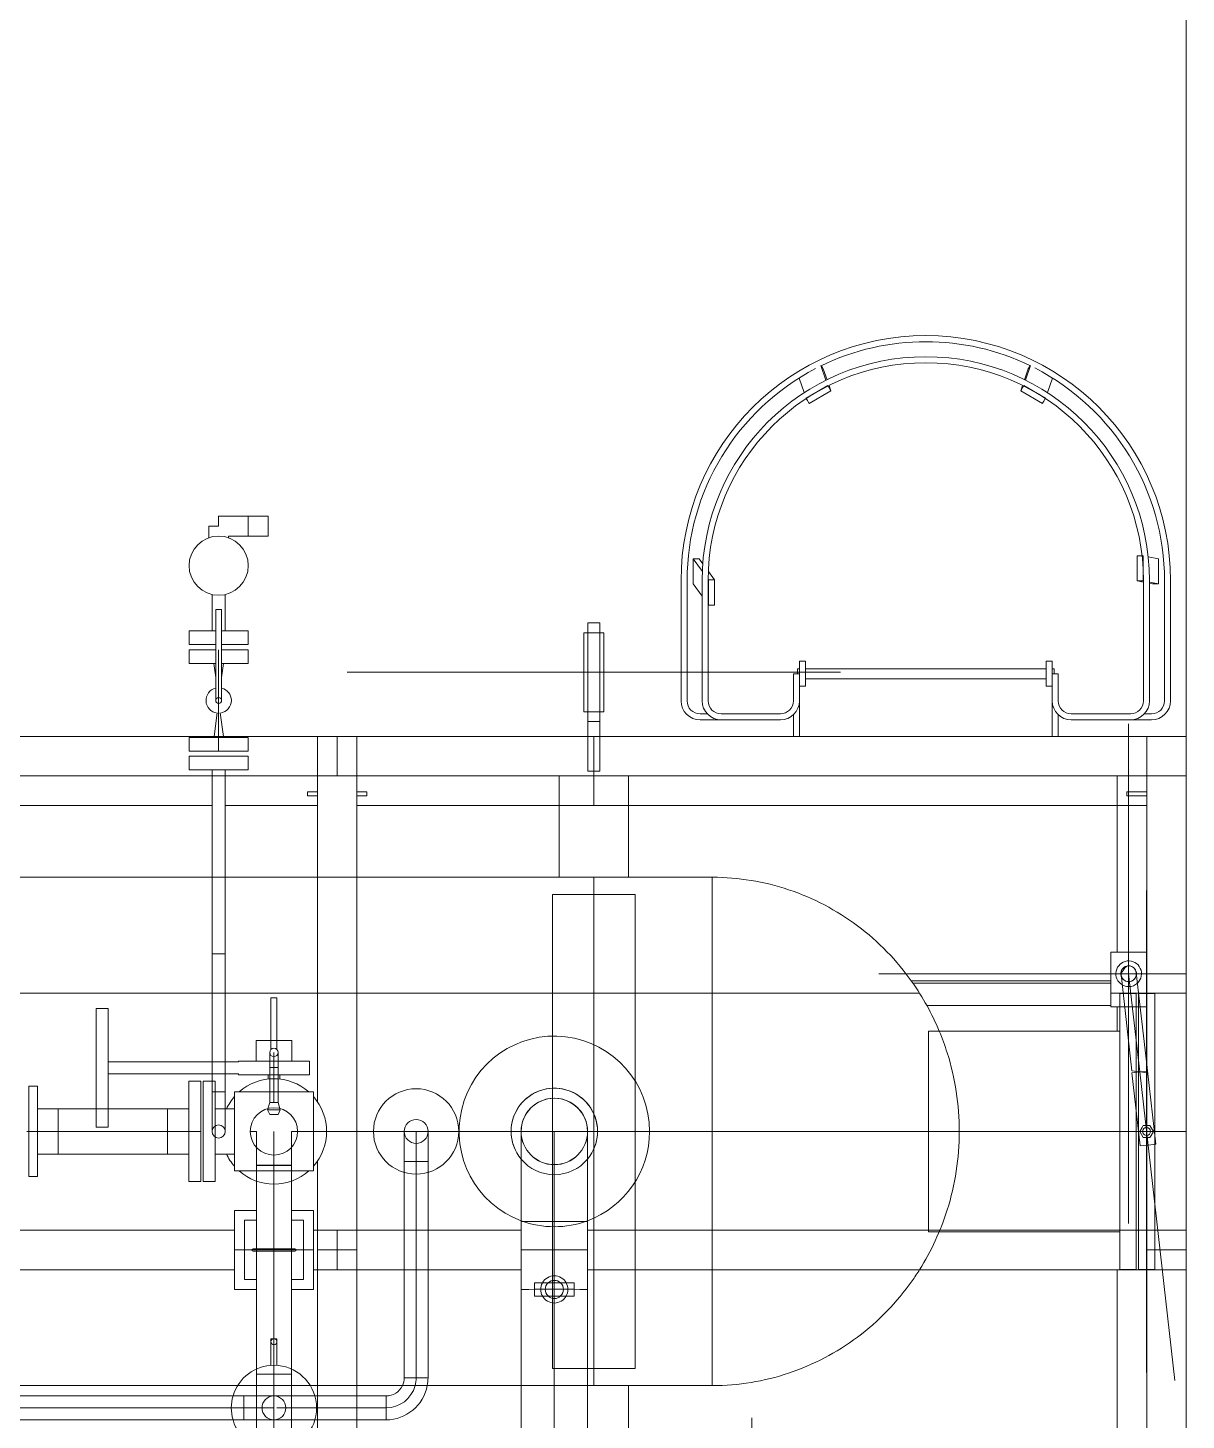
# Model space of a CAD drawing. Header units: inches. Extents: x -1128 to 651, y 96 to 845.
# Drawn here: x -1026.651 to -1024.003, y 708.244 to 711.425 of the extents above; entities that cross this region are included whole.
import ezdxf

# ---------------------------------------------------------------- set-up
doc = ezdxf.new("R2010")
doc.units = ezdxf.units.IN
doc.header["$MEASUREMENT"] = 0
doc.layers.add('EQUIPMENT LAYOUT-EMBED 1_DWG$0$Default', color=7, linetype='Continuous')
doc.layers.add('EQUIPMENT LAYOUT-EMBED 1_DWG$0$DwgTemplate', color=7, linetype='Continuous')
doc.layers.add('Layout', color=6, linetype='Continuous', lineweight=18)

# ---------------------------------------------------------------- blocks, each defined once
blk = doc.blocks.new('A$C55974CAD')
at = {"layer": 'EQUIPMENT LAYOUT-EMBED 1_DWG$0$Default', "color": 7, "lineweight": 0}
for p, q in [((34.6151, 2.3754), (34.6151, 2.5246)), ((34.6151, 2.5246), (34.65, 2.5246)), ((34.65, 2.3754), (34.65, 2.5246)), ((33.8, 2.4667), (33.7, 2.4667)), ((33.7, 2.4333), (33.8, 2.4333)), ((33.8, 2.45), (33.8, 2.4667)), ((34.15, 2.4667), (33.8, 2.4667)), ((33.8, 2.4333), (33.8, 2.45)), ((34.15, 2.4333), (33.8, 2.4333)), ((34.15, 2.4333), (34.15, 2.4667)), ((34.15, 2.4667), (34.2693, 2.4667)), ((34.15, 2.4333), (34.2693, 2.4333)), ((34.2693, 2.4667), (34.6, 2.4667)), ((34.2693, 2.4333), (34.6, 2.4333)), ((34.6, 2.4667), (34.6151, 2.4667)), ((34.6, 2.4333), (34.6151, 2.4333)), ((34.6151, 2.3754), (34.65, 2.3754)), ((33.446, 0.6527), (33.7, 0.6527)), ((33.446, 0.6527), (33.446, 0.1678)), ((33.7, 0.6527), (33.954, 0.6527)), ((33.954, 0.6527), (33.954, 0.6253)), ((33.954, 0.6253), (33.954, 0.1678)), ((33.3507, 0.1678), (33.45, 0.1678)), ((33.3507, 0.1678), (33.3507, 0.1265)), ((33.45, 0.1678), (33.7, 0.1678)), ((33.7, 0.1678), (34.0154, 0.1678)), ((34.0154, 0.1678), (34.0492, 0.1678)), ((34.0492, 0.1678), (34.0492, 0.1265)), ((33.3507, 0.1265), (33.45, 0.1265)), ((33.45, 0.1265), (33.7, 0.1265)), ((33.7, 0.1265), (33.7534, 0.1265)), ((33.7534, 0.1265), (33.8498, 0.1265)), ((33.8498, 0.1265), (33.8519, 0.1265)), ((33.8519, 0.1265), (34.0492, 0.1265))]:
    blk.add_line(p, q, dxfattribs=at)
for centre, radius in [((33.7, 2.45), 0.0167), ((33.7, 1.95), 0.108), ((33.7, 1.95), 0.0302)]:
    blk.add_circle(centre, radius, dxfattribs=at)
at = {"layer": 'EQUIPMENT LAYOUT-EMBED 1_DWG$0$DwgTemplate', "color": 9, "lineweight": 0}
for p, q in [((34.05, 5.6249), (34.05, 0.6751)), ((33.4, 2.21), (33.4, 2.41)), ((33.4, 2.1), (33.4, 2.2)), ((33.45, 2.15), (33.35, 2.15)), ((34.7, 2.15), (34.6, 2.15)), ((33.4, 1.5158), (33.4, 1.6841)), ((34.3435, 1.5), (33.0565, 1.5)), ((34.7, 1.5), (34.525, 1.5)), ((34.05, 0.1906), (34.05, 0.1006)), ((33.4, 0), (33.4, 0.1)), ((34.05, 0.1), (34.05, 0))]:
    blk.add_line(p, q, dxfattribs=at)
at = {"layer": 'EQUIPMENT LAYOUT-EMBED 1_DWG$0$DwgTemplate', "color": 1, "lineweight": 0}
for p, q in [((34.6, 5.275), (34.6, 0)), ((33.35, 2.41), (33.35, 3.4064)), ((33.45, 2.41), (33.45, 3.4064)), ((34.525, 3.1333), (34.525, 2.4667)), ((33.7, 2.9354), (33.7, 2.931)), ((34.525, 2.4333), (34.525, 2.2)), ((33.7, 2.371), (33.7, 2.3544)), ((33.7, 2.2655), (33.7, 0.7103)), ((34.55, 2.225), (34.55, 2.2)), ((34.56, 2.225), (34.55, 2.225)), ((34.56, 2.2), (34.56, 2.225)), ((33.6246, 2.2), (32.4754, 2.2)), ((33.35, 1.6841), (33.35, 2.21)), ((33.45, 1.6841), (33.45, 2.21)), ((34.7, 2.2), (33.7754, 2.2)), ((34.8625, 2.125), (34.8625, 1.525)), ((34.7, 2.1), (32.254, 2.1)), ((34.525, 2.1), (34.525, 0.1)), ((34.55, 2.1), (34.55, 2.075)), ((34.56, 2.075), (34.56, 2.1)), ((34.8625, 1.525), (34.8625, 2.115)), ((34.55, 2.075), (34.56, 2.075)), ((34.6, 1.5875), (34.3435, 1.5875)), ((33.35, 0), (33.35, 1.5158)), ((33.45, 0), (33.45, 1.5158)), ((34.8625, 1.525), (34.8625, 1.515)), ((34.8625, 1.515), (34.8625, 1.525)), ((34.8625, 1.485), (34.8625, 1.475)), ((34.8625, 1.475), (34.8625, 1.485)), ((34.8625, 1.475), (34.8625, 1.279)), ((34.8625, 1.279), (34.8625, 1.475)), ((33.0565, 1.4125), (32.7245, 1.4125)), ((34.6, 1.4125), (34.3435, 1.4125)), ((34.8625, 1.279), (34.8625, 1.2638)), ((34.8625, 1.2638), (34.8625, 1.279)), ((34.7, 1.2653), (34.7, 0)), ((34.8625, 1.2638), (34.8625, 1.2257)), ((34.8625, 1.2257), (34.8625, 1.2638)), ((34.8625, 1.2257), (34.8625, 1.2105)), ((34.8625, 1.2105), (34.8625, 1.2257)), ((34.8625, 1.2105), (34.8625, 0.9844)), ((34.8625, 0.9844), (34.8625, 1.2105)), ((32.35, 1.1), (32.975, 1.1)), ((34.8625, 0.9844), (34.8625, 0.875)), ((34.8625, 0.885), (34.8625, 0.9844)), ((34.0992, 0.7781), (34.0992, 0.7656)), ((34.0992, 0.1651), (34.0992, 0.7656)), ((33.7, 0.721), (33.7, 0.7103)), ((33.7, 0.7103), (33.7, 0.1)), ((34.0755, 0.1906), (34.0755, 0.692)), ((34.0815, 0.6963), (34.0815, 0.1906)), ((34.0185, 0.6565), (34.0185, 0.1906)), ((33.35, 0.175), (32.7245, 0.175)), ((33.4792, 0.1456), (33.4667, 0.1456)), ((33.4792, 0.1456), (34.1192, 0.1456)), ((33.8508, 0.1174), (34.0992, 0.1456)), ((34.0154, 0.175), (33.954, 0.175)), ((34.0992, 0.126), (34.0992, 0.1651)), ((34.1192, 0.1456), (34.55, 0.1456)), ((34.6, 0.175), (34.1542, 0.175)), ((34.55, 0.15), (34.55, 0.1)), ((34.56, 0.15), (34.55, 0.15)), ((34.55, 0.1456), (34.56, 0.1456)), ((34.56, 0.1), (34.56, 0.15)), ((34.56, 0.1456), (34.6, 0.1456)), ((34.6, 0.1456), (34.7, 0.1456)), ((34.7, 0.1456), (34.7192, 0.1456)), ((34.7317, 0.1456), (34.7192, 0.1456)), ((33.0694, 0.0287), (33.8508, 0.1174)), ((34.0992, 0.1), (34.0992, 0.126)), ((34.7, 0.1), (32.1, 0.1)), ((33.35, 0.1003), (33.09, 0.1003)), ((33.45, 0.1003), (33.35, 0.1003)), ((34.31, 0.1003), (33.45, 0.1003)), ((33.7, 0.1), (33.7, 0)), ((34.0755, 0.1), (34.0755, 0.1006)), ((34.0815, 0.1006), (34.0815, 0.1)), ((34.0992, 0), (34.0992, 0.1)), ((34.7, 0.1), (34.7, 0))]:
    blk.add_line(p, q, dxfattribs=at)
at = {"layer": 'EQUIPMENT LAYOUT-EMBED 1_DWG$0$DwgTemplate', "color": 54, "lineweight": 0}
for p, q in [((34.7, 1.2653), (34.7, 5.275)), ((34.7902, 1.279), (35.095, 1.279)), ((35.095, 1.2638), (34.7902, 1.2638)), ((35.0549, 1.2257), (35.0861, 1.2485)), ((35.1495, 1.2485), (35.0861, 1.2485)), ((35.1176, 1.2252), (35.1495, 1.2485)), ((35.1495, 1.2333), (35.1495, 1.2485)), ((34.7419, 1.1774), (34.7419, 1.2308)), ((34.7571, 1.2308), (34.7571, 1.2126)), ((34.7902, 1.2257), (35.095, 1.2257)), ((35.095, 1.2105), (34.7902, 1.2105)), ((35.0328, 1.2096), (35.034, 1.2105)), ((35.0963, 1.2096), (35.0328, 1.2096)), ((35.0328, 1.2096), (35.0328, 1.1944)), ((35.0961, 1.2096), (35.0973, 1.2104)), ((35.0963, 1.1944), (35.1176, 1.21)), ((35.0963, 1.1944), (35.0963, 1.2096)), ((35.1369, 1.2241), (35.1495, 1.2333)), ((34.7419, 1.0276), (34.7419, 1.1774)), ((34.7571, 1.1774), (34.7571, 1.0276)), ((35.0328, 1.1944), (35.0963, 1.1944)), ((34.7, 0.9946), (34.755, 0.9946)), ((34.7902, 0.9946), (34.8587, 0.9946)), ((34.8587, 0.9946), (34.8587, 0.9793)), ((34.7, 0.9793), (34.7902, 0.9793)), ((34.827, 0.9793), (34.7902, 0.9793)), ((34.827, 0.9793), (34.827, 0.9641)), ((34.8905, 0.9793), (34.827, 0.9793)), ((34.827, 0.9641), (34.8905, 0.9641)), ((34.846, 0.3545), (34.846, 0.9641)), ((34.8587, 0.9844), (34.8714, 0.9844)), ((34.8714, 0.9793), (34.8714, 0.9844)), ((34.8714, 0.3545), (34.8714, 0.9641)), ((34.8905, 0.9641), (34.8905, 0.9793)), ((35.5564, 0.9624), (35.5432, 0.9547)), ((35.5432, 0.9547), (35.5558, 0.933)), ((35.5433, 0.9547), (35.5432, 0.9547)), ((35.5432, 0.9547), (35.575, 0.8997)), ((35.5556, 0.9619), (35.5505, 0.9589)), ((35.5882, 0.9074), (35.5564, 0.9624)), ((35.5704, 0.9671), (35.6075, 0.9798)), ((35.6018, 0.9121), (35.6391, 0.9248)), ((35.6032, 0.9094), (35.631, 0.9188)), ((35.631, 0.9188), (35.6387, 0.9234)), ((35.575, 0.8997), (35.5882, 0.9074)), ((35.5751, 0.8998), (35.5886, 0.9044)), ((35.5751, 0.8998), (35.5809, 0.9032)), ((35.5751, 0.8998), (35.5751, 0.8998)), ((35.575, 0.4188), (35.5432, 0.3638)), ((35.5564, 0.3562), (35.5882, 0.4112)), ((35.5748, 0.4188), (35.5614, 0.3952)), ((35.5748, 0.4188), (35.575, 0.4188)), ((35.575, 0.4188), (35.5748, 0.4188)), ((35.5882, 0.4112), (35.575, 0.4188)), ((35.575, 0.4188), (35.5886, 0.4141)), ((35.5874, 0.4117), (35.5823, 0.4146)), ((35.6019, 0.4066), (35.6389, 0.394)), ((35.6032, 0.4092), (35.6307, 0.3998)), ((35.6387, 0.3952), (35.6307, 0.3998)), ((34.827, 0.3545), (34.827, 0.3392)), ((34.8905, 0.3545), (34.827, 0.3545)), ((34.8905, 0.3392), (34.8905, 0.3545)), ((35.5432, 0.3638), (35.5564, 0.3562)), ((35.5434, 0.3637), (35.5491, 0.3604)), ((35.5434, 0.3637), (35.5434, 0.3637)), ((34.7, 0.3392), (34.7902, 0.3392)), ((34.7, 0.324), (34.755, 0.324)), ((34.7902, 0.3392), (34.827, 0.3392)), ((34.8587, 0.324), (34.7902, 0.324)), ((34.827, 0.3392), (34.8905, 0.3392)), ((34.8587, 0.3392), (34.8587, 0.324)), ((34.8587, 0.3342), (34.8714, 0.3342)), ((34.8714, 0.3342), (34.8714, 0.3392)), ((35.5704, 0.3514), (35.6075, 0.3388)), ((34.7419, 0.1411), (34.7419, 0.291)), ((34.7571, 0.291), (34.7571, 0.1411)), ((34.7419, 0.0878), (34.7419, 0.1411)), ((34.7571, 0.1059), (34.7571, 0.0878)), ((34.7902, 0.1081), (35.095, 0.1081)), ((35.0937, 0.1242), (35.0905, 0.1081)), ((35.0937, 0.109), (35.0935, 0.1081)), ((35.1572, 0.1242), (35.0937, 0.1242)), ((35.0937, 0.1242), (35.0937, 0.1089)), ((35.0937, 0.1242), (35.0937, 0.1242)), ((35.1059, 0.1242), (35.0937, 0.1242)), ((35.0937, 0.1089), (35.1572, 0.1089)), ((35.1572, 0.1089), (35.1572, 0.1242)), ((35.095, 0.0929), (34.7902, 0.0929)), ((35.0876, 0.0929), (35.0861, 0.0852)), ((35.0905, 0.0929), (35.0861, 0.07)), ((35.0861, 0.0852), (35.0861, 0.07)), ((35.1546, 0.096), (35.1496, 0.07)), ((34.7902, 0.0548), (35.095, 0.0548)), ((35.095, 0.0395), (34.7902, 0.0395)), ((35.0861, 0.07), (35.1496, 0.07)), ((32.1, 0), (34.7, 0))]:
    blk.add_line(p, q, dxfattribs=at)
at = {"layer": 'EQUIPMENT LAYOUT-EMBED 1_DWG$0$DwgTemplate', "color": 5, "lineweight": 0}
for p, q in [((33.0565, 2.402), (33.0565, 3.5428)), ((34.3435, 2.4667), (34.3435, 3.1333)), ((34.9324, 2.5246), (34.9324, 2.4575)), ((34.9674, 2.5246), (34.9324, 2.5246)), ((34.9674, 2.5246), (34.9674, 2.4575)), ((33.7, 2.4894), (33.573, 2.4894)), ((33.573, 2.4592), (33.573, 2.4894)), ((33.827, 2.4894), (33.7, 2.4894)), ((33.827, 2.4592), (33.827, 2.4894)), ((35.2032, 2.475), (35.2324, 2.475)), ((35.2324, 2.45), (35.2324, 2.475)), ((33.7, 2.4592), (33.573, 2.4592)), ((33.6428, 2.41), (33.6428, 2.4592)), ((33.827, 2.4592), (33.7, 2.4592)), ((33.7571, 2.41), (33.7571, 2.4592)), ((34.2693, 2.4667), (34.6, 2.4667)), ((34.2693, 2.4333), (34.6, 2.4333)), ((34.3435, 2.2), (34.3435, 2.4333)), ((34.9324, 2.4425), (34.9324, 2.3754)), ((35.0593, 2.4667), (34.9674, 2.4667)), ((34.9674, 2.4425), (34.9674, 2.3754)), ((35.0593, 2.4333), (34.9674, 2.4333)), ((35.2574, 2.45), (35.2324, 2.45)), ((35.2574, 2.375), (35.2574, 2.45)), ((33.6, 2.41), (33.8, 2.41)), ((33.6, 2.41), (33.6, 2.21)), ((33.8, 2.21), (33.8, 2.41)), ((35.2032, 2.425), (35.2074, 2.425)), ((35.2074, 2.375), (35.2074, 2.425)), ((34.9674, 2.3754), (34.9324, 2.3754)), ((35.2074, 2.375), (35.2074, 2.325)), ((35.2574, 2.375), (35.2074, 2.375)), ((35.2574, 2.325), (35.2574, 2.375)), ((35.2074, 2.325), (35.2574, 2.325)), ((33.0565, 2.2), (33.0565, 2.218)), ((33.8, 2.21), (33.6, 2.21)), ((33.0565, 1.6841), (33.0565, 2.1)), ((34.3435, 1.2), (34.3435, 2.1)), ((33.2833, 1.65), (33.2833, 1.6)), ((33.3166, 1.65), (33.2833, 1.65)), ((33.3166, 1.65), (33.3166, 1.6)), ((33.2833, 1.6), (33.2833, 1.55)), ((33.3166, 1.6), (33.3166, 1.55)), ((33.0565, 1.2), (33.0565, 1.5158)), ((33.3166, 1.55), (33.2833, 1.55)), ((34.9625, 1.525), (34.7625, 1.525)), ((34.7625, 1.525), (34.9625, 1.525)), ((34.7625, 1.515), (34.7625, 1.525)), ((34.9625, 1.515), (34.9625, 1.525)), ((34.8625, 1.515), (34.7, 1.515)), ((34.7, 1.515), (34.8625, 1.515)), ((34.7, 1.485), (34.8625, 1.485)), ((34.7, 1.485), (34.8625, 1.485)), ((34.7625, 1.475), (34.7625, 1.485)), ((34.8625, 1.515), (34.8625, 1.485)), ((34.8625, 1.485), (34.8625, 1.515)), ((34.9875, 1.515), (34.8625, 1.515)), ((34.9875, 1.515), (34.8625, 1.515)), ((34.8625, 1.485), (34.9875, 1.485)), ((34.9875, 1.485), (34.8625, 1.485)), ((34.9625, 1.475), (34.9625, 1.485)), ((34.9875, 1.515), (34.9875, 1.485)), ((34.7625, 1.475), (34.9625, 1.475)), ((34.7625, 1.475), (34.9625, 1.475)), ((33.35, 1.2), (33.0565, 1.2)), ((33.35, 1.2), (33.0565, 1.2)), ((34.3435, 1.2), (33.45, 1.2)), ((34.3435, 1.2), (33.45, 1.2)), ((34.0154, 0.1906), (34.0154, 0.1557)), ((34.0154, 0.1906), (34.1542, 0.1906)), ((34.1542, 0.1906), (34.1542, 0.1006)), ((33.8531, 0.1373), (34.0971, 0.165)), ((33.7048, 0.121), (33.45, 0.121)), ((33.8486, 0.1373), (33.6633, 0.1163)), ((33.6633, 0.1163), (33.6652, 0.1)), ((33.7, 0.1176), (33.685, 0.109)), ((33.685, 0.109), (33.685, 0.1089)), ((33.7102, 0.1117), (33.7, 0.1176)), ((33.8486, 0.1373), (33.8508, 0.1174)), ((33.8512, 0.121), (33.8504, 0.121)), ((33.8531, 0.1373), (33.8508, 0.1174)), ((33.8508, 0.1174), (33.8528, 0.1)), ((34.1014, 0.1263), (33.8698, 0.1)), ((34.0154, 0.1165), (34.0154, 0.1006)), ((34.0154, 0.1006), (34.1542, 0.1006)), ((34.0492, 0.1), (34.0492, 0.1006))]:
    blk.add_line(p, q, dxfattribs=at)
at = {"layer": 'EQUIPMENT LAYOUT-EMBED 1_DWG$0$DwgTemplate', "color": 7, "lineweight": 0}
for p, q in [((32.9698, 3.5111), (32.9698, 2.3862)), ((33, 2.3862), (33, 3.5111)), ((33.0302, 3.5111), (33.0302, 2.3862)), ((33.8143, 2.931), (33.5857, 2.931)), ((33.5857, 2.9087), (33.5857, 2.931)), ((33.7, 2.931), (33.7, 2.8563)), ((33.8143, 2.9087), (33.8143, 2.931)), ((33.8143, 2.9087), (33.5857, 2.9087)), ((33.6428, 2.8563), (33.6428, 2.9087)), ((33.7571, 2.8563), (33.7571, 2.9087)), ((33.7571, 2.8563), (33.6428, 2.8563)), ((33.7571, 2.8563), (33.6428, 2.8563)), ((33.6428, 2.8563), (33.6428, 2.5794)), ((33.7, 2.5794), (33.7, 2.8563)), ((33.7571, 2.8563), (33.7571, 2.5794)), ((33.711, 2.76), (33.7571, 2.76)), ((33.711, 2.76), (33.711, 2.73)), ((33.7571, 2.76), (34.011, 2.76)), ((34.011, 2.76), (34.011, 2.73)), ((33.711, 2.73), (33.7571, 2.73)), ((33.7571, 2.73), (34.011, 2.73)), ((33.846, 2.73), (33.846, 2.4)), ((33.876, 2.73), (33.876, 2.4)), ((33.7571, 2.5794), (33.6428, 2.5794)), ((33.6428, 2.5794), (33.7, 2.5794)), ((33.6428, 2.5794), (33.6428, 2.5256)), ((33.7, 2.4954), (33.7, 2.5794)), ((33.7, 2.5794), (33.7571, 2.5794)), ((33.7571, 2.5794), (33.7571, 2.5256)), ((33.573, 2.5256), (33.7, 2.5256)), ((33.573, 2.5256), (33.573, 2.4954)), ((33.7, 2.5256), (33.827, 2.5256)), ((33.827, 2.5256), (33.827, 2.4954)), ((34.6151, 2.3754), (34.6151, 2.5246)), ((34.6151, 2.5246), (34.65, 2.5246)), ((34.65, 2.3754), (34.65, 2.5246)), ((34.6627, 2.5246), (34.6627, 2.45)), ((34.6976, 2.5246), (34.6627, 2.5246)), ((34.6976, 2.5246), (34.6976, 2.45)), ((34.8848, 2.4575), (34.8848, 2.5246)), ((34.8848, 2.5246), (34.9197, 2.5246)), ((34.9197, 2.4575), (34.9197, 2.5246)), ((33.573, 2.4954), (33.7, 2.4954)), ((33.7, 2.4954), (33.827, 2.4954)), ((33.8, 2.4667), (33.7, 2.4667)), ((33.7, 2.4333), (33.8, 2.4333)), ((33.8, 2.45), (33.8, 2.4667)), ((34.15, 2.4667), (33.8, 2.4667)), ((33.8, 2.4333), (33.8, 2.45)), ((34.15, 2.4333), (33.8, 2.4333)), ((34.15, 2.4333), (34.15, 2.4667)), ((34.15, 2.4667), (34.2693, 2.4667)), ((34.15, 2.4333), (34.2693, 2.4333)), ((34.3435, 2.4333), (34.3435, 2.4667)), ((34.6, 2.4667), (34.6151, 2.4667)), ((34.6, 2.4333), (34.6151, 2.4333)), ((34.6627, 2.45), (34.7, 2.45)), ((34.6627, 2.45), (34.6627, 2.3754)), ((34.7, 2.4618), (34.6976, 2.4621)), ((34.6976, 2.45), (34.6976, 2.3754)), ((34.7, 2.4381), (34.6976, 2.4378)), ((34.7594, 2.4541), (34.7, 2.4618)), ((34.7, 2.45), (34.9197, 2.45)), ((34.7594, 2.4458), (34.7, 2.4381)), ((35.0212, 2.4575), (34.7912, 2.4575)), ((35.0212, 2.4425), (34.7912, 2.4425)), ((34.8489, 2.4575), (34.8848, 2.4621)), ((34.8489, 2.4425), (34.8848, 2.4378)), ((34.8848, 2.3754), (34.8848, 2.4425)), ((34.9197, 2.3754), (34.9197, 2.4425)), ((35.0212, 2.4575), (35.0212, 2.45)), ((35.0212, 2.45), (35.0212, 2.4425)), ((33.0565, 2.218), (33.0565, 2.402)), ((33.8437, 2.4), (33.8437, 2.3206)), ((33.846, 2.4), (33.8437, 2.4)), ((33.8782, 2.4), (33.876, 2.4)), ((33.8782, 2.4), (33.8782, 2.3206)), ((32.9698, 2.3862), (33.0302, 2.3862)), ((32.9698, 2.31), (32.9698, 2.3862)), ((33.0302, 2.3862), (32.9698, 2.3862)), ((33, 2.3862), (33, 2.3862)), ((33, 2.3862), (33, 2.3862)), ((33, 2.31), (33, 2.3862)), ((33.0302, 2.3862), (33.0302, 2.31)), ((34.6151, 2.3754), (34.65, 2.3754)), ((34.6976, 2.3754), (34.6627, 2.3754)), ((34.8848, 2.3754), (34.9197, 2.3754)), ((33.0858, 2.3544), (32.9142, 2.3544)), ((33.0858, 2.3544), (33.0858, 2.31)), ((33.0858, 2.2655), (33.0858, 2.3544)), ((33.0984, 2.3544), (33.0858, 2.3544)), ((33.397, 2.3544), (33.0984, 2.3544)), ((33.403, 2.3544), (33.397, 2.3544)), ((33.5743, 2.3544), (33.403, 2.3544)), ((33.6141, 2.3544), (33.5743, 2.3544)), ((33.6141, 2.2655), (33.6141, 2.3544)), ((33.6142, 2.3544), (33.6142, 2.2655)), ((33.7, 2.3544), (33.6142, 2.3544)), ((33.93, 2.355), (33.8782, 2.355)), ((33.93, 2.355), (33.93, 2.3175)), ((32.9142, 2.31), (33.0858, 2.31)), ((32.9698, 2.31), (32.9698, 2.2063)), ((33, 2.202), (33, 2.3025)), ((33.0302, 2.31), (33.0302, 2.2063)), ((33.0858, 2.31), (33.0858, 2.31)), ((33.0858, 2.31), (33.0858, 2.31)), ((33.0858, 2.31), (33.0858, 2.2655)), ((33.0858, 2.31), (33.175, 2.31)), ((33.175, 2.3175), (33.1077, 2.3175)), ((33.175, 2.3025), (33.1077, 2.3025)), ((33.175, 2.3175), (33.175, 2.31)), ((33.175, 2.31), (33.175, 2.3025)), ((33.175, 2.31), (33.397, 2.31)), ((33.397, 2.31), (33.403, 2.31)), ((33.403, 2.31), (33.5666, 2.31)), ((33.5666, 2.31), (33.6141, 2.31)), ((33.6141, 2.31), (33.6142, 2.31)), ((33.6142, 2.31), (33.7, 2.31)), ((33.7431, 2.3206), (33.755, 2.326)), ((33.7431, 2.3206), (33.7431, 2.31)), ((33.7431, 2.31), (33.7431, 2.2993)), ((33.7431, 2.2993), (33.755, 2.294)), ((33.755, 2.326), (33.755, 2.31)), ((33.7729, 2.3206), (33.755, 2.326)), ((33.755, 2.31), (33.755, 2.294)), ((33.7729, 2.2993), (33.755, 2.294)), ((33.7729, 2.2993), (33.7729, 2.3206)), ((33.8329, 2.3206), (33.7729, 2.3206)), ((33.7729, 2.3206), (33.7729, 2.31)), ((33.7729, 2.31), (33.8333, 2.31)), ((33.7729, 2.31), (33.7729, 2.31)), ((33.7729, 2.31), (33.7729, 2.31)), ((33.7729, 2.31), (33.7729, 2.2993)), ((33.8329, 2.2993), (33.7729, 2.2993)), ((33.8437, 2.325), (33.8325, 2.325)), ((33.8437, 2.295), (33.8325, 2.295)), ((33.8619, 2.3206), (33.8329, 2.3206)), ((33.8619, 2.2993), (33.8329, 2.2993)), ((33.8333, 2.31), (33.8619, 2.31)), ((33.8437, 2.3206), (33.8437, 2.2993)), ((33.8437, 2.2993), (33.8437, 2.22)), ((33.8619, 2.2993), (33.8619, 2.3206)), ((33.8619, 2.3206), (33.8619, 2.2993)), ((33.8619, 2.3206), (33.9, 2.3206)), ((33.8619, 2.31), (33.8619, 2.31)), ((33.8619, 2.31), (33.8619, 2.31)), ((33.8619, 2.31), (33.9, 2.31)), ((33.9, 2.2993), (33.8619, 2.2993)), ((33.8782, 2.3206), (33.8782, 2.2993)), ((33.8782, 2.2993), (33.8782, 2.22)), ((34.038, 2.3175), (33.9076, 2.3175)), ((34.038, 2.3025), (33.9076, 2.3025)), ((33.93, 2.3175), (33.93, 2.3025)), ((33.93, 2.3025), (33.93, 2.265)), ((34.038, 2.3175), (34.038, 2.3025)), ((33.0858, 2.2655), (32.9142, 2.2655)), ((33.0984, 2.2655), (33.0858, 2.2655)), ((33.397, 2.2655), (33.0984, 2.2655)), ((33.403, 2.2655), (33.397, 2.2655)), ((33.5743, 2.2655), (33.403, 2.2655)), ((33.6141, 2.2655), (33.5743, 2.2655)), ((33.7, 2.2655), (33.6142, 2.2655)), ((33.93, 2.265), (33.8782, 2.265)), ((32.9698, 2.2063), (32.9698, 2.2)), ((32.9698, 2.2), (32.9698, 2.1)), ((33, 2.2), (33, 2.202)), ((33, 2.1), (33, 2.2)), ((33.0302, 2.2063), (33.0302, 2.2)), ((33.0302, 2.2), (33.0302, 2.1)), ((33.0565, 2.1), (33.0565, 2.2)), ((33.8782, 2.22), (33.8437, 2.22)), ((34.3435, 2.1), (34.3435, 2.2)), ((32.9698, 2.1), (32.9698, 2.0262)), ((33, 2.0262), (33, 2.1)), ((33.0302, 2.1), (33.0302, 2.0262)), ((32.9698, 2.0262), (33.0302, 2.0262)), ((33, 2.0262), (32.9698, 2.0262)), ((33, 2.0262), (33, 2.0262)), ((33, 2.0262), (33, 2.0262)), ((33.0302, 2.0262), (33, 2.0262)), ((33.0762, 1.9801), (33.0762, 1.9198)), ((33.0762, 1.9801), (33.6238, 1.9801)), ((33.0762, 1.9198), (33.0762, 1.9801)), ((33.6238, 1.95), (33.6238, 1.9801)), ((33.7, 1.9801), (33.6238, 1.9801)), ((33.6238, 1.9801), (33.6238, 1.9198)), ((33.6238, 1.95), (33.0762, 1.95)), ((33.0762, 1.95), (33.0762, 1.95)), ((33.0762, 1.95), (33.0762, 1.95)), ((33.6238, 1.95), (33.6238, 1.95)), ((33.6238, 1.95), (33.6238, 1.95)), ((33.7, 1.95), (33.6238, 1.95)), ((33.6238, 1.9198), (33.6238, 1.95)), ((33.0762, 1.9198), (33.6238, 1.9198)), ((33.6238, 1.9198), (33.7, 1.9198)), ((33.3, 1.6841), (32.7486, 1.6841)), ((33.0565, 1.5158), (33.0565, 1.6841)), ((33.472, 1.6841), (33.3, 1.6841)), ((33.472, 1.6841), (33.6999, 1.6841)), ((32.7486, 1.6), (33.2655, 1.6)), ((33.1, 1.605), (33.1, 1.395)), ((33.1, 1.605), (33.1, 1.395)), ((34.3, 1.605), (33.1, 1.605)), ((34.3, 1.605), (33.1, 1.605)), ((33.2655, 1.6), (33.3, 1.6)), ((33.3, 1.6), (33.3345, 1.6)), ((33.3, 1.6), (33.3, 1.6)), ((33.3, 1.6), (33.3, 1.6)), ((33.3345, 1.6), (33.472, 1.6)), ((33.4721, 1.6), (33.472, 1.6)), ((33.472, 1.6), (33.472, 1.6)), ((33.472, 1.6), (33.4723, 1.6)), ((33.4723, 1.6), (33.6999, 1.6)), ((34.3, 1.395), (34.3, 1.605)), ((34.3, 1.395), (34.3, 1.605)), ((33.3, 1.5158), (32.7486, 1.5158)), ((33.472, 1.5158), (33.3, 1.5158)), ((33.6999, 1.5158), (33.472, 1.5158)), ((34.7, 1.515), (34.6125, 1.515)), ((34.6125, 1.515), (34.7, 1.515)), ((34.6125, 1.485), (34.6125, 1.515)), ((34.6125, 1.515), (34.6125, 1.485)), ((34.6125, 1.485), (34.7, 1.485)), ((34.6125, 1.485), (34.7, 1.485)), ((34.7375, 1.515), (34.7375, 1.485)), ((34.7625, 1.485), (34.7625, 1.515)), ((34.9625, 1.485), (34.9625, 1.515)), ((33.1, 1.395), (34.3, 1.395)), ((33.1, 1.395), (34.3, 1.395)), ((33.45, 1.2), (33.35, 1.2)), ((33.45, 1.2), (33.35, 1.2)), ((34.0154, 0.1557), (34.0154, 0.1165)), ((34.097, 0.165), (34.0971, 0.165)), ((33.45, 0.121), (33.3507, 0.121)), ((33.3507, 0.0796), (33.3507, 0.121)), ((33.685, 0.1089), (33.685, 0.0916)), ((33.8504, 0.121), (33.7048, 0.121)), ((33.715, 0.109), (33.7102, 0.1117)), ((33.715, 0.0917), (33.715, 0.109)), ((33.8508, 0.1174), (33.8486, 0.0976)), ((34.0492, 0.121), (33.8512, 0.121)), ((34.0492, 0.1006), (34.0492, 0.121)), ((33.6675, 0.0796), (33.3507, 0.0796)), ((33.6652, 0.1), (33.6656, 0.0964)), ((33.6656, 0.0964), (33.6678, 0.0765)), ((33.6952, 0.0796), (33.6675, 0.0796)), ((33.8531, 0.0976), (33.6678, 0.0765)), ((33.685, 0.0916), (33.6898, 0.0889)), ((33.6898, 0.0889), (33.7, 0.083)), ((34.0492, 0.0796), (33.6952, 0.0796)), ((33.7, 0.083), (33.715, 0.0916)), ((33.715, 0.0916), (33.715, 0.0917)), ((33.853, 0.0981), (33.8486, 0.0976)), ((33.8528, 0.1), (33.8531, 0.0976)), ((33.8698, 0.1), (33.853, 0.0981)), ((34.0492, 0.0796), (34.0492, 0.1)), ((61, 0), (0, 0))]:
    blk.add_line(p, q, dxfattribs=at)
at = {"layer": 'EQUIPMENT LAYOUT-EMBED 1_DWG$0$DwgTemplate', "color": 3, "lineweight": 0}
for p, q in [((33.3, 2.3544), (33.3, 2.41)), ((33.5, 2.41), (33.3, 2.41)), ((33.5, 2.3544), (33.5, 2.41)), ((33.325, 2.3544), (33.325, 2.385)), ((33.475, 2.385), (33.325, 2.385)), ((33.397, 2.257), (33.397, 2.363)), ((33.403, 2.363), (33.403, 2.257)), ((33.475, 2.3544), (33.475, 2.385)), ((33.3, 2.21), (33.3, 2.2655)), ((33.325, 2.235), (33.325, 2.2655)), ((33.475, 2.235), (33.475, 2.2655)), ((33.5, 2.21), (33.5, 2.2655)), ((33.475, 2.235), (33.325, 2.235)), ((33.5, 2.21), (33.3, 2.21))]:
    blk.add_line(p, q, dxfattribs=at)
at = {"layer": 'EQUIPMENT LAYOUT-EMBED 1_DWG$0$DwgTemplate', "color": 5, "lineweight": 0}
for centre, radius in [((35.1324, 2.45), 0.075), ((33.7, 2.31), 0.06)]:
    blk.add_circle(centre, radius, dxfattribs=at)
at = {"layer": 'EQUIPMENT LAYOUT-EMBED 1_DWG$0$DwgTemplate', "color": 7, "lineweight": 0}
for centre, radius in [((33.7, 2.45), 0.0167), ((34.7912, 2.45), 0.0075), ((33.1675, 2.31), 0.0075), ((33.7, 1.95), 0.108), ((33.7, 1.95), 0.0302)]:
    blk.add_circle(centre, radius, dxfattribs=at)
for centre, radius, start, end in [((34.7912, 2.45), 0.0321, 13.4985, 172.5964), ((34.7912, 2.45), 0.0321, 187.4036, 270), ((34.7912, 2.45), 0.0321, 270, 346.5015), ((33, 2.31), 0.108, 106.2251, 0), ((33, 2.31), 0.108, 73.7749, 106.2251), ((33, 2.31), 0.1079, 0, 73.7749), ((33, 2.31), 0.0302, 0, 180), ((33, 2.31), 0.0302, 180, 0), ((33, 2.31), 0.0302, 180, 0), ((33.9, 2.31), 0.0107, 90, 270), ((33.9, 2.31), 0.0107, 270, 90), ((33.9, 2.31), 0.0107, 270, 90), ((33.0762, 2.0262), 0.1064, 180, 259.3263), ((33.0762, 2.0262), 0.0762, 180, 255.0171), ((33.0762, 2.0262), 0.046, 180, 244.6649), ((33.0762, 2.0262), 0.046, 244.6649, 270), ((33.0762, 2.0262), 0.0762, 255.0171, 270), ((33.0762, 2.0262), 0.1064, 259.3263, 270), ((33.7, 1.6), 0.2413, 270, 159.5931), ((33.7, 1.6), 0.1095, 270, 129.815), ((33.7, 1.6), 0.1095, 90, 129.815), ((33.7, 1.6), 0.1095, 230.185, 90), ((33.7, 1.6), 0.2413, 159.5931, 200.4069), ((33.7, 1.6), 0.1095, 129.815, 230.185), ((33.7, 1.6), 0.1095, 129.815, 230.185), ((33.6999, 1.6), 0.0841, 90, 270), ((33.7, 1.6), 0.0841, 90.0337, 269.9663), ((33.6999, 1.6), 0.0841, 270, 90), ((33.7, 1.6), 0.0841, 269.9663, 90), ((33.7, 1.6), 0.0841, 90, 90.0337), ((33.3, 1.6), 0.0345, 118.8738, 180), ((33.3, 1.6), 0.0345, 61.1262, 118.8738), ((33.3, 1.6), 0.023, 43.5875, 136.4125), ((33.3, 1.6), 0.0345, 298.8738, 61.1262), ((33.3, 1.6), 0.0345, 180, 241.1262), ((33.3, 1.6), 0.023, 136.4125, 180), ((33.3, 1.6), 0.023, 180, 223.5875), ((33.3, 1.6), 0.023, 316.4125, 43.5875), ((33.3, 1.6), 0.023, 223.5875, 316.4125), ((33.3, 1.6), 0.0345, 241.1262, 298.8738), ((33.7, 1.6), 0.2413, 200.4069, 270), ((33.7, 1.6), 0.1095, 230.185, 270), ((34.0992, 0.1456), 0.0325, 149.6292, 180), ((34.0992, 0.1456), 0.0325, 180, 223.3282), ((34.0992, 0.1456), 0.02, 109.4361, 180), ((34.0992, 0.1456), 0.02, 180, 263.5213), ((33.7, 0.1003), 0.01, 181.8954, 358.1046)]:
    blk.add_arc(centre, radius, start, end, dxfattribs=at)
at = {"layer": 'EQUIPMENT LAYOUT-EMBED 1_DWG$0$DwgTemplate', "color": 5, "lineweight": 0}
for centre, radius, start, end in [((33.7, 2.31), 0.1334, 138.5823, 180), ((33.7, 2.31), 0.1334, 115.3769, 131.4177), ((33.7, 2.31), 0.1333, 48.5823, 64.6231), ((33.7, 2.31), 0.1334, 318.5823, 41.4177), ((33.7, 2.31), 0.1334, 180, 221.4177), ((33.7, 2.31), 0.1333, 228.5823, 311.4177), ((34.0992, 0.1456), 0.0325, 223.3282, 149.6292), ((34.0992, 0.1456), 0.02, 263.5213, 109.4361), ((33.7, 0.1003), 0.01, 358.1046, 180), ((33.7, 0.1003), 0.01, 180, 181.8954)]:
    blk.add_arc(centre, radius, start, end, dxfattribs=at)
at = {"layer": 'EQUIPMENT LAYOUT-EMBED 1_DWG$0$DwgTemplate', "color": 3, "lineweight": 0}
for centre, start, end in [((33.4, 2.363), 0, 180), ((33.4, 2.257), 180, 0)]:
    blk.add_arc(centre, 0.003, start, end, dxfattribs=at)
at = {"layer": 'EQUIPMENT LAYOUT-EMBED 1_DWG$0$DwgTemplate', "color": 54, "lineweight": 0}
for centre, radius, start, end in [((34.7902, 1.2308), 0.0483, 90, 180), ((35.095, 0.6593), 0.6198, 270, 90), ((34.7902, 1.2308), 0.033, 90, 180), ((35.095, 0.6593), 0.6045, 27.4959, 90), ((34.7902, 1.1774), 0.0483, 90, 180), ((34.7902, 1.1774), 0.033, 90, 180), ((35.095, 0.6593), 0.5664, 270, 90), ((35.095, 0.6593), 0.5512, 270, 90), ((34.7902, 1.0276), 0.0483, 180, 270), ((34.7902, 1.0276), 0.033, 180, 270), ((35.095, 0.6593), 0.6045, 334.0018, 26.0044), ((35.095, 0.6593), 0.6045, 270, 332.8505), ((34.7902, 0.291), 0.0483, 90, 180), ((34.7902, 0.291), 0.033, 90, 180), ((34.7902, 0.1411), 0.0483, 180, 270), ((34.7902, 0.1411), 0.033, 180, 270), ((34.7902, 0.0878), 0.0483, 180, 270), ((34.7902, 0.0878), 0.033, 180, 270)]:
    blk.add_arc(centre, radius, start, end, dxfattribs=at)
at = {"layer": 'EQUIPMENT LAYOUT-EMBED 1_DWG$0$DwgTemplate', "color": 7, "lineweight": 0}
for centre, major_axis, ratio, start_param, end_param in [((33.3, 1.6), (0, 0.0841), 0.003228, 5.348741, 6.283185), ((33.3, 1.6), (0, 0.0841), 0.003233, 5.348741, 6.283185), ((33.472, 1.6), (0, 0.0841), 0.00323, 0.000005, 1.570796), ((33.472, 1.6), (0, 0.0841), 0.00323, 3.141587, 6.283191), ((33.472, 1.6), (0, -0.0841), 0.003228, 0, 3.141593), ((33.3, 1.6), (0, 0.0841), 0.003228, 4.076037, 5.348741), ((33.3, 1.6), (0, 0.0841), 0.003233, 4.076037, 5.348741), ((33.472, 1.6), (0, -0.0841), 0.00323, 4.712389, 6.28318), ((33.3, 1.6), (0, -0.0841), 0.003228, 0, 0.934444), ((33.3, 1.6), (0, -0.0841), 0.003233, 0, 0.934444), ((34.0992, 0.1456), (-0.0199, -0.0023), 0.974537, 4.712389, 7.853982)]:
    blk.add_ellipse(centre, major_axis=major_axis, ratio=ratio, start_param=start_param, end_param=end_param, dxfattribs=at)
at = {"layer": 'EQUIPMENT LAYOUT-EMBED 1_DWG$0$DwgTemplate', "color": 5, "lineweight": 0}
blk.add_ellipse((34.0992, 0.1456), major_axis=(0.0199, 0.0023), ratio=0.974537, start_param=4.712389, end_param=6.283185, dxfattribs=at)
for points in [[(33.0565, 1.1991), (33.0565, 1.1994), (33.0565, 1.1997), (33.0565, 1.2)], [(33.088, 1.0067), (33.0673, 1.0687), (33.0566, 1.1339), (33.0565, 1.1991)], [(34.312, 1.0067), (34.3327, 1.0687), (34.3434, 1.1339), (34.3435, 1.1991)], [(34.3435, 1.1991), (34.3435, 1.1994), (34.3435, 1.1997), (34.3435, 1.2)], [(33.1794, 0.8323), (33.1398, 0.8853), (33.1088, 0.9444), (33.088, 1.0067)], [(34.2206, 0.8323), (34.2602, 0.8853), (34.2912, 0.9444), (34.312, 1.0067)], [(33.3218, 0.6939), (33.2672, 0.7324), (33.219, 0.7793), (33.1794, 0.8323)], [(34.0782, 0.6939), (34.1328, 0.7324), (34.181, 0.7793), (34.2206, 0.8323)], [(33.35, 0.6751), (33.3404, 0.6811), (33.331, 0.6874), (33.3218, 0.6939)], [(33.954, 0.6253), (33.9979, 0.6436), (34.0396, 0.6667), (34.0782, 0.6939)], [(34.0971, 0.165), (34.0975, 0.1651), (34.0979, 0.1651), (34.0983, 0.1651)], [(34.0971, 0.165), (34.0971, 0.165), (34.1181, 0.1571), (34.1191, 0.1479)], [(34.0983, 0.1651), (34.1004, 0.1652), (34.1025, 0.165), (34.1045, 0.1645)], [(34.1045, 0.1645), (34.1051, 0.1643), (34.1058, 0.1641), (34.1064, 0.1639)], [(34.1064, 0.1639), (34.1085, 0.1631), (34.1104, 0.162), (34.1121, 0.1607)], [(34.1121, 0.1607), (34.1138, 0.1593), (34.1152, 0.1576), (34.1164, 0.1558)], [(34.1164, 0.1558), (34.1175, 0.154), (34.1183, 0.152), (34.1188, 0.1499)], [(34.1188, 0.1499), (34.1189, 0.1493), (34.119, 0.1486), (34.1191, 0.1479)]]:
    blk.add_open_spline(points, degree=3, dxfattribs=at)
at = {"layer": 'EQUIPMENT LAYOUT-EMBED 1_DWG$0$DwgTemplate', "color": 7, "lineweight": 0}
for points in [[(33.5011, 0.6051), (33.4479, 0.6219), (33.397, 0.6455), (33.35, 0.6751)], [(33.7, 0.5745), (33.6326, 0.5745), (33.5652, 0.5848), (33.5011, 0.6051)], [(33.7, 0.5745), (33.7674, 0.5745), (33.8348, 0.5848), (33.8988, 0.6051)], [(33.8988, 0.6051), (33.9175, 0.611), (33.9359, 0.6177), (33.954, 0.6253)], [(34.0797, 0.1495), (34.0792, 0.1475), (34.0791, 0.1454), (34.0794, 0.1434)], [(34.0819, 0.1553), (34.0809, 0.1535), (34.0801, 0.1515), (34.0797, 0.1495)], [(34.0859, 0.1601), (34.0844, 0.1587), (34.083, 0.1571), (34.0819, 0.1553)], [(34.0914, 0.1635), (34.0894, 0.1627), (34.0875, 0.1615), (34.0859, 0.1601)], [(34.0942, 0.1645), (34.0932, 0.1642), (34.0923, 0.1639), (34.0914, 0.1635)], [(34.0971, 0.165), (34.0961, 0.1649), (34.0951, 0.1647), (34.0942, 0.1645)]]:
    blk.add_open_spline(points, degree=3, dxfattribs=at)

msp = doc.modelspace()

# ---------------------------------------------------------------- block references
at = {"layer": 'Layout', "xscale": 0.9025, "yscale": 0.9025, "zscale": 0.9025, "rotation": 90}
msp.add_blockref('A$C55974CAD', (-1024.0033, 678.4893), dxfattribs=at)

doc.saveas('drawing.dxf')
